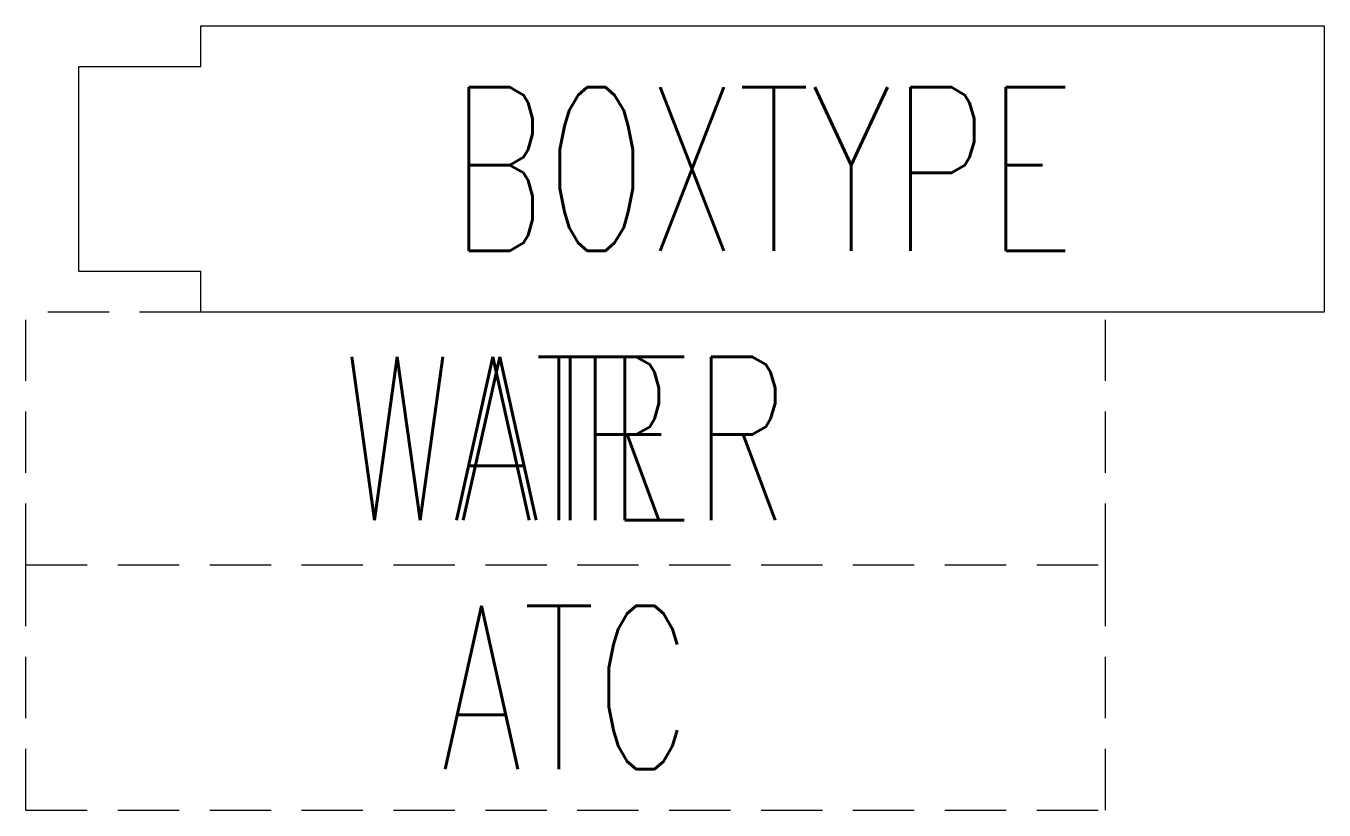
# Model space of a CAD drawing. Extents: x -2.6 to 61, y -31.4 to 7.
import ezdxf
from ezdxf.enums import TextEntityAlignment as Align

# ---------------------------------------------------------------- set-up
doc = ezdxf.new("R2010")
doc.units = 0
doc.header["$LTSCALE"] = 48
doc.header["$MEASUREMENT"] = 0
doc.linetypes.add('HIDDEN4', pattern=[0.09375, 0.0625, -0.03125])
doc.layers.get('0').update_dxf_attribs({"linetype": 'CONTINUOUS'})
for name, color, linetype in [('M-BLKA', 4, 'CONTINUOUS'), ('M-TRBX-AIRT', 4, 'CONTINUOUS'), ('M-TRBX-WTRT', 4, 'CONTINUOUS')]:
    doc.layers.add(name, color=color, linetype=linetype)
doc.styles.add('BRA-NRW1', font='romans.shx', dxfattribs={"width": 0.65, "height": 8})

msp = doc.modelspace()

# ---------------------------------------------------------------- linework, layer by layer
for p, q in [((6, 7), (61, 7)), ((6, 5), (6, 7)), ((61, 7), (61, -7)), ((0, 5), (0, -5)), ((6, 5), (0, 5)), ((0, -5), (6, -5)), ((6, -7), (6, -5)), ((61, -7), (6, -7))]:
    msp.add_line(p, q)
at = {"color": 11, "linetype": 'HIDDEN4'}
for p, q in [((6, -7), (-2.568, -7)), ((-2.568, -19.376), (-2.568, -7)), ((50.294, -19.376), (50.294, -7)), ((-2.568, -31.376), (-2.568, -19.376)), ((-2.568, -19.376), (50.294, -19.376)), ((50.294, -31.376), (50.294, -19.376)), ((-2.568, -31.376), (50.294, -31.376))]:
    msp.add_line(p, q, dxfattribs=at)

# ---------------------------------------------------------------- texts
at = {"layer": 'M-BLKA', "style": 'BRA-NRW1', "width": 0.65}
for tag, text, p in [('BOXTYPE', 'VCV-5-XX', (33.5, 0)), ('ATC', '-', (23.863, -25.376))]:
    msp.add_attdef(tag, text=text, height=8, dxfattribs=at).set_placement(p, align=Align.MIDDLE_CENTER)
at = {"layer": 'M-TRBX-AIRT', "style": 'BRA-NRW1', "width": 0.65}
msp.add_attdef('AIR', text='-', height=8, dxfattribs=at).set_placement((23.863, -13.188), align=Align.MIDDLE_CENTER)
at = {"layer": 'M-TRBX-WTRT', "style": 'BRA-NRW1', "width": 0.65}
msp.add_attdef('WATER', text='-', height=8, dxfattribs=at).set_placement((23.863, -13.188), align=Align.MIDDLE_CENTER)

doc.saveas('drawing.dxf')
